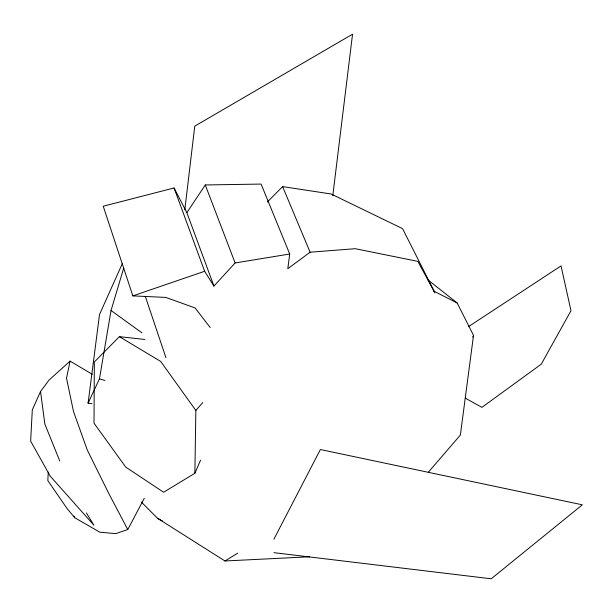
<?xml version="1.0" encoding="UTF-8"?>
<svg xmlns="http://www.w3.org/2000/svg" width="613" height="613" viewBox="0 0 613 613"><rect width="100%" height="100%" fill="white"/><g stroke="black" fill="none" stroke-linecap="round" stroke-linejoin="round"><path stroke-width="0.92" d="M194.88 473.267L195.853 410.442L160.706 361.44L119.374 336.667L94.341 361.969L94.019 423.169L125.711 467.091L163.602 492.239L194.88 473.267L200.574 460.141M48.266 472.094L47.829 480.615L67.238 508.767L74.771 517.747L99.865 532.207L115.773 533.624L127.765 529.525L144.308 498.269M184.819 209.73L194.765 126.14L352.544 34.205L332.798 195.662M289.711 254.004L235.116 262.962L213.929 286.072L186.858 212.665L205.278 184.965L261.084 184.069L289.711 254.004L287.803 268.701L310.109 252.211L355.203 248.694L417.867 261.383L434.893 292.853M427.866 279.834L457.137 302.96L473.52 335.365L460.355 435.084L428.479 472.064M91.873 403.691L88.096 403.124L99.467 378.849L111.037 310.477L123.795 267.835M92.279 374.267L70.089 361.118L66.503 378.19L73.537 411.63L87.299 450.072L108.999 493.894L127.765 529.525M88.724 401.331L88.096 403.124L99.528 314.484L122.431 263.375M70.089 361.118L49.009 380.098L40.535 391.492L32.297 409.905L30.65 441.122L50.22 476.155L93.912 525.211L86.395 512.943M472.738 337.073L473.52 335.365M273.896 539.187L320.384 449.536L582.35 504.821L491.205 578.795L273.957 552.673M195.853 410.442L202.765 402.534M267.314 202.045L282.608 186.605L331.081 193.984L402.565 228.634L434.088 291.129M468.577 326.583L561.033 265.896L570.987 310.737L541.233 364.206L481.918 407.361L465.305 398.144M141.358 502.032L157.533 518.291L224.956 560.979L237.614 553.21M186.858 212.665L174.069 187.976L103.237 206.229L132.852 295.887L204.642 271.275L213.929 286.072M224.956 560.979L309.611 556.796M132.852 295.887L165.801 297.412L195.08 307.941L210.228 327.549M119.374 336.667L144.913 339.472M99.467 378.849L104.961 380.466M433.713 291.091L457.137 302.96M157.533 518.291L162.514 521.027M111.037 310.477L141.986 332.882M73.966 516.062L74.771 517.747M282.608 186.605L310.109 252.211M59.729 460.945L44.833 423.997L40.535 391.492M205.278 184.965L235.116 262.962M174.069 187.976L204.642 271.275M145.304 296.294L165.916 357.663"/></g></svg>
